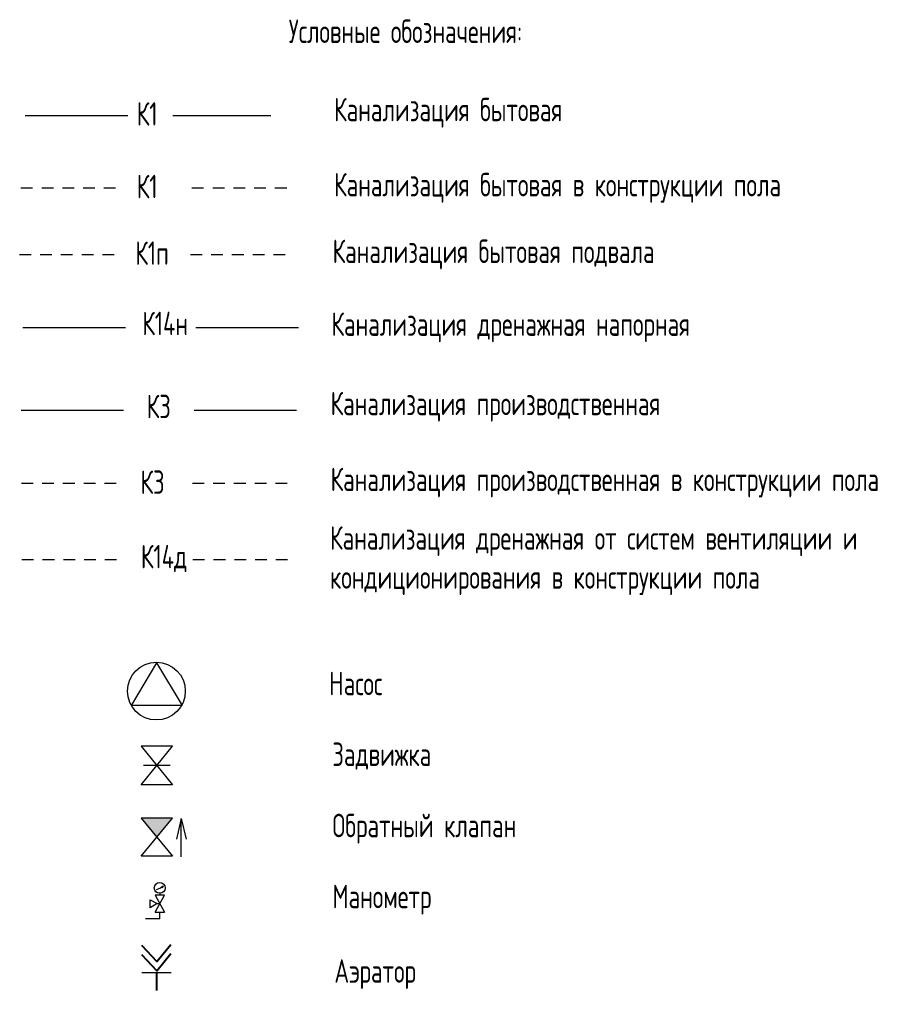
# Model space of a CAD drawing. Header units: millimetres. Extents: x -8689834 to 9419935, y -284943 to 166066.
# Drawn here: x -230930 to -219950, y -240927 to -228500 of the extents above; entities that cross this region are included whole.
import ezdxf

# ---------------------------------------------------------------- set-up
doc = ezdxf.new("R2010")
doc.units = ezdxf.units.MM
doc.header["$MEASUREMENT"] = 0
for name, color, linetype in [('PDF _0', 7, 'Continuous'), ('PDF __OBORUD', 1, 'Continuous'), ('PDF __Арматура', 7, 'Continuous'), ('PDF __насос', 1, 'Continuous'), ('АР_Кровля дорожки', 245, 'Continuous')]:
    doc.layers.add(name, color=color, linetype=linetype)
doc.layers.add('PDF __ВК-К1', color=7, linetype='Continuous', true_color=0xb80000)
doc.layers.add('ВК_канализация', color=32, linetype='Continuous', lineweight=30)
doc.styles.add('ISOCPEUR', font='isocpeur.ttf', dxfattribs={"width": 0.7})

msp = doc.modelspace()

# ---------------------------------------------------------------- hatches: boundary and pattern name
at = {"layer": 'АР_Кровля дорожки', "lineweight": 13, "ltscale": 500, "true_color": 0x000000}
h = msp.add_hatch(color=18, dxfattribs=at)
h.dxf.hatch_style = 1
h.paths.add_polyline_path([(-228969.7, -238720.6), (-229372.5, -238720.6), (-229171.1, -238964.1)])

# ---------------------------------------------------------------- linework, layer by layer
at = {"layer": 'PDF _0', "lineweight": 13}
for points in [[(-229192.1, -239922.8), (-229071.9, -239706.4), (-229192.1, -239706.4), (-229071.9, -239922.8)], [(-229168.1, -239814.6), (-229258.3, -239868.7), (-229258.3, -239766.5), (-229168.1, -239814.6), (-229132, -239814.6)], [(-229192.1, -239922.8), (-229071.9, -239922.8)], [(-229132, -240007), (-229132, -239922.8)], [(-229132, -240007), (-229318.4, -240007)]]:
    msp.add_lwpolyline(points, dxfattribs=at)
at = {"layer": 'PDF __OBORUD', "lineweight": 13}
for points in [[(-229174.1, -239634.3), (-229132, -239616.3), (-229089.9, -239592.2), (-229108, -239610.2)], [(-229089.9, -239592.2), (-229114, -239598.2)], [(-229132, -239682.4), (-229132, -239706.4)]]:
    msp.add_lwpolyline(points, dxfattribs=at)
msp.add_circle((-229135, -239613.3), 69.1, dxfattribs=at)
at = {"layer": 'PDF __Арматура', "lineweight": 13}
for points in [[(-228969.7, -237800.9), (-229372.5, -237800.9), (-228969.7, -238293.8), (-229372.5, -238293.8)], [(-228969.7, -238720.6), (-229372.5, -238720.6), (-228969.7, -239207.5), (-229372.5, -239207.5)]]:
    msp.add_lwpolyline(points, close=True, dxfattribs=at)
msp.add_lwpolyline([(-228999.8, -238047.4), (-229342.4, -238047.4)], dxfattribs=at)
at = {"layer": 'PDF __ВК-К1', "color": 244, "lineweight": 13, "true_color": 0x991b1e}
msp.add_lwpolyline([(-228987.4, -240701.1), (-229365.6, -240701.1)], dxfattribs=at)
at = {"layer": 'PDF __насос', "lineweight": 13}
for points in [[(-229174.1, -236731), (-228849.5, -237278), (-229498.7, -237278)], [(-229174.1, -236731), (-229498.7, -237278)]]:
    msp.add_lwpolyline(points, dxfattribs=at)
msp.add_circle((-229177.1, -237094.6), 369.7, dxfattribs=at)
at = {"layer": 'АР_Кровля дорожки', "color": 7, "lineweight": 13, "ltscale": 500}
for points in [[(-228862, -239217.2), (-228862, -238724.2), (-228921.9, -238989.2)], [(-228862, -238724.2), (-228796.5, -238989.2)]]:
    msp.add_lwpolyline(points, dxfattribs=at)
at = {"layer": 'АР_Кровля дорожки', "color": 244, "ltscale": 100, "true_color": 0x991b1e}
for points in [[(-229366.2, -240346.1), (-229171.7, -240554.5), (-228991.2, -240336.1)], [(-229366.2, -240464), (-229171.7, -240672.4), (-228991.2, -240454)], [(-229176.5, -240701.1), (-229176.5, -240926.8)]]:
    msp.add_lwpolyline(points, dxfattribs=at)
at = {"layer": 'ВК_канализация', "color": 244, "lineweight": 13, "true_color": 0x991b1e}
for points in [[(-230856.6, -229730.2), (-229544.3, -229730.2)], [(-228968.6, -229730.2), (-227711.4, -229730.2)]]:
    msp.add_lwpolyline(points, dxfattribs=at)
at = {"layer": 'ВК_канализация', "color": 244, "lineweight": 13, "ltscale": 500, "true_color": 0x991b1e}
for points in [[(-230911, -230653.3), (-230761.2, -230653.3)], [(-230645.3, -230653.3), (-230495.6, -230653.3)], [(-230379.6, -230653.3), (-230229.9, -230653.3)], [(-230114, -230653.3), (-229964.2, -230653.3)], [(-229848.3, -230653.3), (-229698.6, -230653.3)], [(-228722.8, -230653.3), (-228573.1, -230653.3)], [(-228457.2, -230653.3), (-228307.4, -230653.3)], [(-228191.5, -230653.3), (-228041.8, -230653.3)], [(-227925.8, -230653.3), (-227776.1, -230653.3)], [(-227660.2, -230653.3), (-227510.4, -230653.3)]]:
    msp.add_lwpolyline(points, dxfattribs=at)
at = {"layer": 'ВК_канализация', "color": 217, "lineweight": 13, "ltscale": 500, "true_color": 0x93278f}
for points in [[(-230929.9, -231505.8), (-230780.2, -231505.8)], [(-230664.3, -231505.8), (-230514.5, -231505.8)], [(-230398.6, -231505.8), (-230248.9, -231505.8)], [(-230132.9, -231505.8), (-229983.2, -231505.8)], [(-229867.3, -231505.8), (-229717.5, -231505.8)], [(-228741.8, -231505.8), (-228592.1, -231505.8)], [(-228476.1, -231505.8), (-228326.4, -231505.8)], [(-228210.5, -231505.8), (-228060.7, -231505.8)], [(-227944.8, -231505.8), (-227795, -231505.8)], [(-227679.1, -231505.8), (-227529.4, -231505.8)]]:
    msp.add_lwpolyline(points, dxfattribs=at)
at = {"layer": 'ВК_канализация', "color": 152, "lineweight": 13, "true_color": 0x2776bb}
for points in [[(-230886.5, -232442.9), (-229574.2, -232442.9)], [(-228672.5, -232442.9), (-227360.1, -232442.9)]]:
    msp.add_lwpolyline(points, dxfattribs=at)
at = {"layer": 'ВК_канализация', "color": 30, "lineweight": 13, "true_color": 0xf26722}
for points in [[(-230909.2, -233500.1), (-229596.9, -233500.1)], [(-228695.2, -233500.1), (-227382.9, -233500.1)]]:
    msp.add_lwpolyline(points, dxfattribs=at)
at = {"layer": 'ВК_канализация', "color": 30, "lineweight": 13, "ltscale": 500, "true_color": 0xf26722}
for points in [[(-230904, -234433), (-230754.2, -234433)], [(-230638.3, -234433), (-230488.6, -234433)], [(-230372.6, -234433), (-230222.9, -234433)], [(-230107, -234433), (-229957.2, -234433)], [(-229841.3, -234433), (-229691.5, -234433)], [(-228715.8, -234433), (-228566.1, -234433)], [(-228450.2, -234433), (-228300.4, -234433)], [(-228184.5, -234433), (-228034.7, -234433)], [(-227918.8, -234433), (-227769.1, -234433)], [(-227653.1, -234433), (-227503.4, -234433)]]:
    msp.add_lwpolyline(points, dxfattribs=at)
at = {"layer": 'ВК_канализация', "color": 3, "lineweight": 13, "ltscale": 500}
for points in [[(-230898.6, -235409.2), (-230748.9, -235409.2)], [(-230633, -235409.2), (-230483.2, -235409.2)], [(-230367.3, -235409.2), (-230217.6, -235409.2)], [(-230101.6, -235409.2), (-229951.9, -235409.2)], [(-229836, -235409.2), (-229686.2, -235409.2)], [(-228710.5, -235409.2), (-228560.8, -235409.2)], [(-228444.8, -235409.2), (-228295.1, -235409.2)], [(-228179.2, -235409.2), (-228029.4, -235409.2)], [(-227913.5, -235409.2), (-227763.8, -235409.2)], [(-227647.8, -235409.2), (-227498.1, -235409.2)]]:
    msp.add_lwpolyline(points, dxfattribs=at)

# ---------------------------------------------------------------- texts
at = {"layer": 'ВК_канализация', "color": 18, "lineweight": 13, "ltscale": 100, "true_color": 0x000000, "char_height": 300, "attachment_point": 4, "style": 'ISOCPEUR'}
for s, insert, width in [('Условные обозначения:', (-227483.9, -228651.7), 5891.51), ('Канализация бытовая', (-226904.5, -229693.8), 5891.51), ('К1', (-229428.8, -229707.8), 3718.698), ('К1', (-229428.8, -230638.1), 3718.698), ('Канализация бытовая в конструкции пола', (-226904.5, -230655.3), 5891.51), ('К1п', (-229447.7, -231490.6), 3718.698), ('Канализация бытовая подвала', (-226923.4, -231507.8), 5891.51), ('К14н', (-229358.2, -232390.3), 3718.698), ('Канализация дренажная напорная', (-226938.2, -232439.4), 9419.386), ('К3', (-229301.7, -233452.1), 3718.698), ('Канализация производственная', (-226949, -233455), 6956.356), ('Канализация производственная в конструкции пола', (-226949, -234425.6), 8368.311), ('К3', (-229381, -234421.1), 3718.698), ('Канализация дренажная от систем вентиляции и кондиционирования в конструкции пола', (-226955.7, -235425.7), 9419.386), ('К14д', (-229375.7, -235397.3), 3718.698), ('Насос', (-226966.9, -236997.5), 8368.311), ('Задвижка', (-226925.5, -237926.5), 8368.311), ('Обратный клапан', (-226925.5, -238855.5), 8368.311), ('Манометр', (-226925.5, -239763.9), 8368.311), ('Аэратор', (-226900, -240717.3), 3595.456)]:
    msp.add_mtext(s, dxfattribs=dict(at, insert=insert, width=width))

doc.saveas('drawing.dxf')
